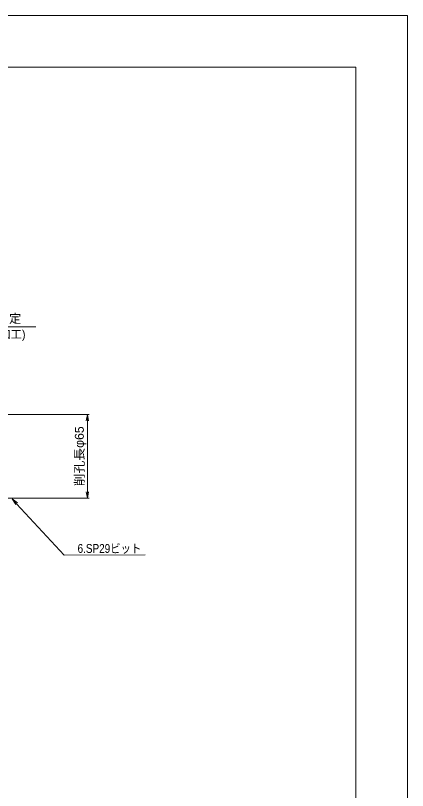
# Model space of a CAD drawing. Units: millimetres at full size, sheet at 1:2.5; details may follow other scales. Extents: x 2407 to 4087, y 1161 to 2364.
# Drawn here: x 3783 to 4087, y 1763 to 2364 of the extents above; entities that cross this region are included whole.
import ezdxf
from ezdxf.enums import TextEntityAlignment as Align

# ---------------------------------------------------------------- set-up
doc = ezdxf.new("R2010")
doc.units = ezdxf.units.MM
doc.header["$LTSCALE"] = 2.5
for name, color, linetype, lineweight in [('6寸法線', 4, 'Continuous', 13), ('7 枠・タイトル', 7, 'Continuous', 13), ('DEFPOINTS_3', 7, 'Continuous', 13)]:
    doc.layers.add(name, color=color, linetype=linetype, lineweight=lineweight)
doc.layers.add('9文字', color=7, linetype='Continuous')
doc.styles.add('ＭＳ Ｐゴシック', font='')
doc.styles.get('ＭＳ Ｐゴシック').set_extended_font_data('MS PGothic')

# ---------------------------------------------------------------- blocks, each defined once
blk = doc.blocks.new('open_arrow')
at = {"color": 0, "linetype": 'Continuous', "lineweight": -2}
blk.add_lwpolyline([(7.5, 1.25), (0, 0), (7.5, -1.25)], dxfattribs=at)

msp = doc.modelspace()

# ---------------------------------------------------------------- linework, layer by layer
at = {"layer": '6寸法線'}
for p, q in [((3769.748, 2054.634), (3840.424, 2054.634)), ((3838.924, 2054.634), (3838.924, 1989.601)), ((3769.741, 1989.601), (3840.424, 1989.601))]:
    msp.add_line(p, q, dxfattribs=at)
for points in [[(3628.333, 2035.844), (3632.181, 2039.036), (3732.861, 2122.548), (3799.108, 2122.548)], [(3780.678, 1989.001), (3784.066, 1985.323), (3820.898, 1945.339), (3883.62, 1945.595)]]:
    msp.add_lwpolyline(points, dxfattribs=at)
at = {"layer": '7 枠・タイトル'}
for p, q in [((2447.006, 2324.15), (4047.006, 2324.15)), ((4047.006, 2324.15), (4047.006, 1216.15))]:
    msp.add_line(p, q, dxfattribs=at)
at = {"layer": 'DEFPOINTS_3'}
for p, q in [((2407.006, 2364.15), (4087.006, 2364.15)), ((4087.006, 2364.15), (4087.006, 1176.15))]:
    msp.add_line(p, q, dxfattribs=at)

# ---------------------------------------------------------------- block references
at = {"layer": '6寸法線', "xscale": 0.667, "yscale": 0.667}
for p, rotation in [((3838.924, 2054.634), 270), ((3838.924, 1989.601), 90), ((3780.678, 1989.001), 312.7)]:
    msp.add_blockref('open_arrow', p, dxfattribs=dict(at, rotation=rotation))

# ---------------------------------------------------------------- texts
at = {"layer": '6寸法線', "style": 'ＭＳ Ｐゴシック', "width": 1.05}
msp.add_text('削孔長φ65', height=6.928, rotation=90, dxfattribs=at).set_placement((3832.691, 2022.118), align=Align.MIDDLE_CENTER)
at = {"layer": '9文字', "style": 'ＭＳ Ｐゴシック'}
for s, height, p in [('溶接固定', 6.928, (3787.686, 2129.033)), ('(工場加工)', 6.433, (3791.002, 2116.809))]:
    msp.add_text(s, height=height, dxfattribs=at).set_placement(p, align=Align.MIDDLE_RIGHT)
at = {"layer": '9文字', "style": 'ＭＳ Ｐゴシック', "width": 0.85}
msp.add_text('6.SP29ビット', height=6.928, dxfattribs=at).set_placement((3880.716, 1950.602), align=Align.MIDDLE_RIGHT)

doc.saveas('drawing.dxf')
